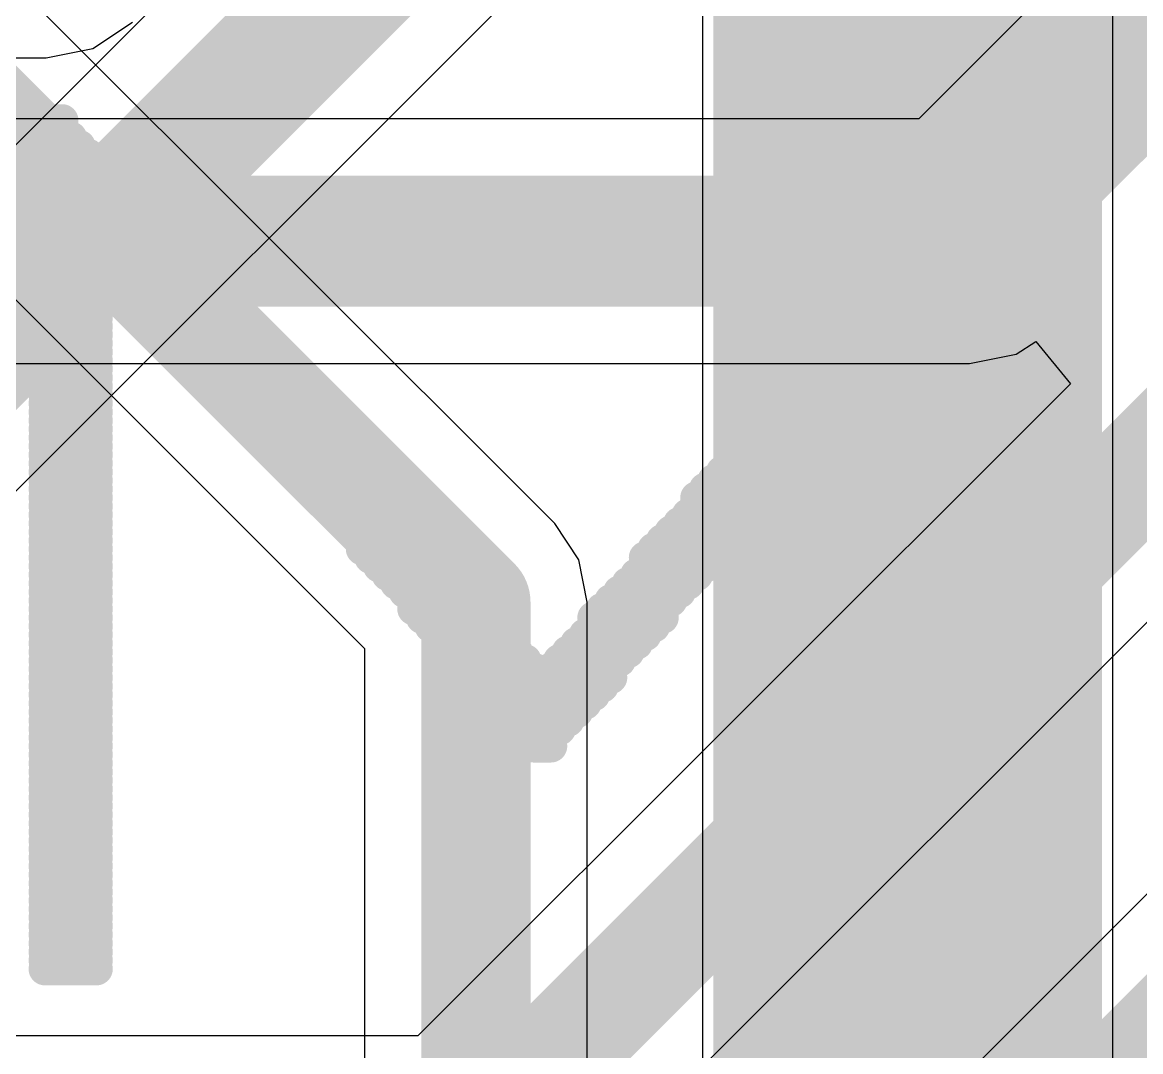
# Model space of a CAD drawing. Header units: inches. Extents: x -4 to 389, y 0 to 108.
# Drawn here: x 28.919 to 31.52, y 3.372 to 5.767 of the extents above; entities that cross this region are included whole.
import ezdxf

# ---------------------------------------------------------------- set-up
doc = ezdxf.new("R2010")
doc.units = ezdxf.units.IN
for name, color, linetype in [('Bottom Layer', 5, 'Continuous'), ('Bottom Overlay', 54, 'Continuous'), ('Signal_1', 16, 'Continuous'), ('Signal_2', 76, 'Continuous'), ('Top Layer', 1, 'Continuous'), ('Top Paste', 8, 'Continuous'), ('Top Solder', 216, 'Continuous')]:
    doc.layers.add(name, color=color, linetype=linetype)

msp = doc.modelspace()

# ---------------------------------------------------------------- hatches: boundary and pattern name
at = {"layer": 'Top Layer'}
msp.add_hatch(color=1, dxfattribs=at).paths.add_polyline_path([(31.3281, 1.5662), (30.6281, 1.5662), (30.6281, 5.7662), (31.3281, 5.7662)])
at = {"layer": 'Top Paste'}
msp.add_hatch(color=8, dxfattribs=at).paths.add_polyline_path([(31.3281, 1.5662), (30.6281, 1.5662), (30.6281, 5.7662), (31.3281, 5.7662)])
at = {"layer": 'Top Solder'}
msp.add_hatch(color=216, dxfattribs=at).paths.add_polyline_path([(31.4297, 1.4646), (30.5265, 1.4646), (30.5265, 5.8678), (31.4297, 5.8678)])

# ---------------------------------------------------------------- linework, layer by layer
at = {"layer": 'Bottom Layer'}
for p, q in [((33.184, 7.7229), (31.0038, 5.5427)), ((30.2002, 3.037), (34.7271, 7.5639)), ((29.0834, 5.7058), (29.1758, 5.7676)), ((28.9744, 5.6841), (29.0834, 5.7058)), ((17.771, 5.6841), (28.9744, 5.6841)), ((28.9744, 5.6841), (28.9744, 5.6841)), ((31.0038, 5.5427), (22.5552, 5.5427)), ((31.2308, 4.9946), (31.2759, 5.0247)), ((31.2759, 5.0247), (31.3568, 4.9261)), ((31.1218, 4.9729), (31.2308, 4.9946)), ((22.6732, 4.9729), (31.1218, 4.9729)), ((31.1218, 4.9729), (31.1218, 4.9729)), ((31.3568, 4.9261), (29.8393, 3.4086)), ((29.8393, 3.4086), (28.3188, 3.4086))]:
    msp.add_line(p, q, dxfattribs=at)
for points, const_width in [([(31.1218, 5.2578), (33.611, 7.747)], 0.3048), ([(29.9466, 3.1496), (34.544, 7.747)], 0.254), ([(22.5552, 5.2578), (31.1218, 5.2578)], 0.3048)]:
    msp.add_lwpolyline(points, dxfattribs=dict(at, const_width=const_width))
at = {"layer": 'Bottom Layer', "const_width": 0.1524}
msp.add_lwpolyline([(31.0456, 5.2578, 1), (31.198, 5.2578, 1)], format="xyb", close=True, dxfattribs=at)
msp.add_lwpolyline([(31.0456, 5.2578, 1), (31.198, 5.2578, 1)], format="xyb", close=True, dxfattribs=at)
at = {"layer": 'Bottom Overlay', "const_width": 0.0762}
for points in [[(28.9719, 5.5384), (29.0118, 5.5384)], [(31.2451, 5.5384), (31.285, 5.5384)], [(28.9719, 5.5184), (29.0118, 5.5184)], [(31.2252, 5.5184), (31.285, 5.5184)], [(28.9719, 5.4985), (29.0317, 5.4985)], [(28.9719, 5.4786), (29.0517, 5.4786)], [(31.2052, 5.4786), (31.285, 5.4786)], [(31.2252, 5.4985), (31.285, 5.4985)], [(28.9719, 5.4586), (29.0716, 5.4586)], [(31.1853, 5.4586), (31.285, 5.4586)], [(28.9719, 5.4387), (29.0916, 5.4387)], [(31.1653, 5.4387), (31.285, 5.4387)], [(28.9719, 5.4187), (29.1115, 5.4187)], [(28.9719, 5.3988), (29.1314, 5.3988)], [(31.1255, 5.3988), (31.285, 5.3988)], [(31.1454, 5.4187), (31.285, 5.4187)], [(28.9719, 5.3789), (29.1514, 5.3789)], [(31.1055, 5.3789), (31.285, 5.3789)], [(28.9719, 5.3589), (29.1514, 5.3589)], [(31.1055, 5.3589), (31.285, 5.3589)], [(28.9719, 5.339), (29.1713, 5.339)], [(28.9719, 5.319), (29.1913, 5.319)], [(31.0656, 5.319), (31.285, 5.319)], [(31.0856, 5.339), (31.285, 5.339)], [(28.9719, 5.2991), (29.2112, 5.2991)], [(31.0457, 5.2991), (31.285, 5.2991)], [(28.9719, 5.2792), (29.2311, 5.2792)], [(31.0258, 5.2792), (31.285, 5.2792)], [(28.9719, 5.2592), (29.0916, 5.2592)], [(29.1115, 5.2592), (29.2511, 5.2592)], [(31.0058, 5.2592), (31.285, 5.2592)], [(28.9719, 5.2393), (29.0916, 5.2393)], [(28.9719, 5.2193), (29.0916, 5.2193)], [(29.1115, 5.2393), (29.2511, 5.2393)], [(29.1314, 5.2193), (29.271, 5.2193)], [(30.9659, 5.2193), (31.1255, 5.2193)], [(30.9859, 5.2393), (31.1454, 5.2393)], [(31.1653, 5.2393), (31.285, 5.2393)], [(31.1653, 5.2193), (31.285, 5.2193)], [(28.9719, 5.1994), (29.0916, 5.1994)], [(29.1514, 5.1994), (29.291, 5.1994)], [(30.9659, 5.1994), (31.1055, 5.1994)], [(31.1653, 5.1994), (31.285, 5.1994)], [(28.9719, 5.1795), (29.0916, 5.1795)], [(29.1713, 5.1795), (29.3109, 5.1795)], [(30.946, 5.1795), (31.0856, 5.1795)], [(31.1653, 5.1795), (31.285, 5.1795)], [(28.9719, 5.1595), (29.0916, 5.1595)], [(28.9719, 5.1396), (29.0916, 5.1396)], [(29.1913, 5.1595), (29.3308, 5.1595)], [(29.2112, 5.1396), (29.3508, 5.1396)], [(30.9061, 5.1396), (31.0457, 5.1396)], [(30.9261, 5.1595), (31.0656, 5.1595)], [(31.1653, 5.1595), (31.285, 5.1595)], [(31.1653, 5.1396), (31.285, 5.1396)], [(28.9719, 5.1196), (29.0916, 5.1196)], [(29.2112, 5.1196), (29.3707, 5.1196)], [(30.8862, 5.1196), (31.0258, 5.1196)], [(31.1653, 5.1196), (31.285, 5.1196)], [(28.9719, 5.0997), (29.0916, 5.0997)], [(29.2311, 5.0997), (29.3707, 5.0997)], [(30.8662, 5.0997), (31.0258, 5.0997)], [(31.1653, 5.0997), (31.285, 5.0997)], [(28.9719, 5.0798), (29.0916, 5.0798)], [(28.9719, 5.0598), (29.0916, 5.0598)], [(29.2511, 5.0798), (29.3907, 5.0798)], [(29.271, 5.0598), (29.4106, 5.0598)], [(30.8463, 5.0798), (31.0058, 5.0798)], [(30.8463, 5.0598), (30.9859, 5.0598)], [(31.1653, 5.0798), (31.285, 5.0798)], [(31.1653, 5.0598), (31.285, 5.0598)], [(28.9719, 5.0399), (29.0916, 5.0399)], [(29.291, 5.0399), (29.4305, 5.0399)], [(30.8263, 5.0399), (30.9659, 5.0399)], [(31.1653, 5.0399), (31.285, 5.0399)], [(28.9719, 5.0199), (29.0916, 5.0199)], [(29.3109, 5.0199), (29.4505, 5.0199)], [(30.8064, 5.0199), (30.946, 5.0199)], [(31.1653, 5.0199), (31.285, 5.0199)], [(28.9719, 5), (29.0916, 5)], [(29.3308, 5), (29.4704, 5)], [(30.7865, 5), (30.9261, 5)], [(31.1653, 5), (31.285, 5)], [(28.9719, 4.9801), (29.0916, 4.9801)], [(28.9719, 4.9601), (29.0916, 4.9601)], [(29.3508, 4.9801), (29.4904, 4.9801)], [(29.3508, 4.9601), (29.4904, 4.9601)], [(30.7466, 4.9601), (30.9061, 4.9601)], [(30.7665, 4.9801), (30.9061, 4.9801)], [(31.1653, 4.9801), (31.285, 4.9801)], [(31.1653, 4.9601), (31.285, 4.9601)], [(28.9719, 4.9402), (29.0916, 4.9402)], [(29.3707, 4.9402), (29.5103, 4.9402)], [(30.7466, 4.9402), (30.8862, 4.9402)], [(31.1653, 4.9402), (31.285, 4.9402)], [(28.9719, 4.9202), (29.0916, 4.9202)], [(29.3907, 4.9202), (29.5302, 4.9202)], [(30.7266, 4.9202), (30.8662, 4.9202)], [(31.1653, 4.9202), (31.285, 4.9202)], [(28.9719, 4.9003), (29.0916, 4.9003)], [(28.9719, 4.8804), (29.0916, 4.8804)], [(29.4106, 4.9003), (29.5502, 4.9003)], [(29.4305, 4.8804), (29.5701, 4.8804)], [(30.6868, 4.8804), (30.8263, 4.8804)], [(30.7067, 4.9003), (30.8463, 4.9003)], [(31.1653, 4.9003), (31.285, 4.9003)], [(31.1653, 4.8804), (31.285, 4.8804)], [(28.9719, 4.8604), (29.0916, 4.8604)], [(29.4505, 4.8604), (29.5901, 4.8604)], [(30.6668, 4.8604), (30.8064, 4.8604)], [(31.1653, 4.8604), (31.285, 4.8604)], [(28.9719, 4.8405), (29.0916, 4.8405)], [(29.4704, 4.8405), (29.61, 4.8405)], [(30.6469, 4.8405), (30.7865, 4.8405)], [(31.1653, 4.8405), (31.285, 4.8405)], [(28.9719, 4.8205), (29.0916, 4.8205)], [(28.9719, 4.8006), (29.0916, 4.8006)], [(29.4704, 4.8205), (29.61, 4.8205)], [(29.4904, 4.8006), (29.6299, 4.8006)], [(30.607, 4.8006), (30.7665, 4.8006)], [(30.6269, 4.8205), (30.7865, 4.8205)], [(31.1653, 4.8205), (31.285, 4.8205)], [(31.1653, 4.8006), (31.285, 4.8006)], [(28.9719, 4.7807), (29.0916, 4.7807)], [(29.5103, 4.7807), (29.6499, 4.7807)], [(30.607, 4.7807), (30.7466, 4.7807)], [(31.1653, 4.7807), (31.285, 4.7807)], [(28.9719, 4.7607), (29.0916, 4.7607)], [(29.5302, 4.7607), (29.6698, 4.7607)], [(30.5871, 4.7607), (30.7266, 4.7607)], [(31.1653, 4.7607), (31.285, 4.7607)], [(28.9719, 4.7408), (29.0916, 4.7408)], [(28.9719, 4.7208), (29.0916, 4.7208)], [(29.5502, 4.7408), (29.6898, 4.7408)], [(29.5701, 4.7208), (29.7097, 4.7208)], [(30.5472, 4.7208), (30.6868, 4.7208)], [(30.5671, 4.7408), (30.7067, 4.7408)], [(31.1653, 4.7408), (31.285, 4.7408)], [(31.1653, 4.7208), (31.285, 4.7208)], [(28.9719, 4.7009), (29.0916, 4.7009)], [(29.5901, 4.7009), (29.7296, 4.7009)], [(30.5272, 4.7009), (30.6668, 4.7009)], [(31.1653, 4.7009), (31.285, 4.7009)], [(28.9719, 4.681), (29.0916, 4.681)], [(29.5901, 4.681), (29.7296, 4.681)], [(30.5073, 4.681), (30.6469, 4.681)], [(31.1653, 4.681), (31.285, 4.681)], [(28.9719, 4.661), (29.0916, 4.661)], [(29.61, 4.661), (29.7496, 4.661)], [(30.4874, 4.661), (30.6469, 4.661)], [(31.1653, 4.661), (31.285, 4.661)], [(28.9719, 4.6411), (29.0916, 4.6411)], [(28.9719, 4.6211), (29.0916, 4.6211)], [(29.6299, 4.6411), (29.7695, 4.6411)], [(29.6499, 4.6211), (29.7895, 4.6211)], [(30.4674, 4.6211), (30.607, 4.6211)], [(30.4874, 4.6411), (30.6269, 4.6411)], [(31.1653, 4.6411), (31.285, 4.6411)], [(31.1653, 4.6211), (31.285, 4.6211)], [(28.9719, 4.6012), (29.0916, 4.6012)], [(29.6698, 4.6012), (29.8094, 4.6012)], [(30.4475, 4.6012), (30.5871, 4.6012)], [(31.1653, 4.6012), (31.285, 4.6012)], [(28.9719, 4.5813), (29.0916, 4.5813)], [(29.6898, 4.5813), (29.8293, 4.5813)], [(30.4275, 4.5813), (30.5671, 4.5813)], [(31.1653, 4.5813), (31.285, 4.5813)], [(28.9719, 4.5613), (29.0916, 4.5613)], [(28.9719, 4.5414), (29.0916, 4.5414)], [(29.7097, 4.5613), (29.8493, 4.5613)], [(29.7097, 4.5414), (29.8692, 4.5414)], [(30.3877, 4.5414), (30.5272, 4.5414)], [(30.4076, 4.5613), (30.5472, 4.5613)], [(31.1653, 4.5613), (31.285, 4.5613)], [(31.1653, 4.5414), (31.285, 4.5414)], [(28.9719, 4.5214), (29.0916, 4.5214)], [(29.7296, 4.5214), (29.8692, 4.5214)], [(30.3677, 4.5214), (30.5272, 4.5214)], [(31.1653, 4.5214), (31.285, 4.5214)], [(28.9719, 4.5015), (29.0916, 4.5015)], [(29.7496, 4.5015), (29.8892, 4.5015)], [(30.3677, 4.5015), (30.5073, 4.5015)], [(31.1653, 4.5015), (31.285, 4.5015)], [(28.9719, 4.4816), (29.0916, 4.4816)], [(28.9719, 4.4616), (29.0916, 4.4616)], [(29.7695, 4.4816), (29.9091, 4.4816)], [(29.7895, 4.4616), (29.929, 4.4616)], [(30.3278, 4.4616), (30.4674, 4.4616)], [(30.3478, 4.4816), (30.4874, 4.4816)], [(31.1653, 4.4816), (31.285, 4.4816)], [(31.1653, 4.4616), (31.285, 4.4616)], [(28.9719, 4.4417), (29.0916, 4.4417)], [(29.8094, 4.4417), (29.949, 4.4417)], [(30.3079, 4.4417), (30.4475, 4.4417)], [(31.1653, 4.4417), (31.285, 4.4417)], [(28.9719, 4.4217), (29.0916, 4.4217)], [(29.8293, 4.4217), (29.9689, 4.4217)], [(30.288, 4.4217), (30.4275, 4.4217)], [(31.1653, 4.4217), (31.285, 4.4217)], [(28.9719, 4.4018), (29.0916, 4.4018)], [(29.8293, 4.4018), (29.9889, 4.4018)], [(30.268, 4.4018), (30.4076, 4.4018)], [(31.1653, 4.4018), (31.285, 4.4018)], [(28.9719, 4.3819), (29.0916, 4.3819)], [(28.9719, 4.3619), (29.0916, 4.3619)], [(29.8493, 4.3819), (29.9889, 4.3819)], [(29.8692, 4.3619), (30.0088, 4.3619)], [(30.2481, 4.3819), (30.4076, 4.3819)], [(30.2481, 4.3619), (30.3877, 4.3619)], [(31.1653, 4.3819), (31.285, 4.3819)], [(31.1653, 4.3619), (31.285, 4.3619)], [(28.9719, 4.342), (29.0916, 4.342)], [(29.8892, 4.342), (30.0287, 4.342)], [(30.2281, 4.342), (30.3677, 4.342)], [(31.1653, 4.342), (31.285, 4.342)], [(28.9719, 4.322), (29.0916, 4.322)], [(29.9091, 4.322), (30.0487, 4.322)], [(30.2082, 4.322), (30.3478, 4.322)], [(31.1653, 4.322), (31.285, 4.322)], [(28.9719, 4.3021), (29.0916, 4.3021)], [(28.9719, 4.2822), (29.0916, 4.2822)], [(29.929, 4.3021), (30.0686, 4.3021)], [(29.949, 4.2822), (30.0886, 4.2822)], [(30.1683, 4.2822), (30.3079, 4.2822)], [(30.1883, 4.3021), (30.3278, 4.3021)], [(31.1653, 4.3021), (31.285, 4.3021)], [(31.1653, 4.2822), (31.285, 4.2822)], [(28.9719, 4.2622), (29.0916, 4.2622)], [(29.949, 4.2622), (30.1085, 4.2622)], [(30.1484, 4.2622), (30.288, 4.2622)], [(31.1653, 4.2622), (31.285, 4.2622)], [(28.9719, 4.2423), (29.0916, 4.2423)], [(29.9689, 4.2423), (30.1085, 4.2423)], [(30.1284, 4.2423), (30.288, 4.2423)], [(31.1653, 4.2423), (31.285, 4.2423)], [(28.9719, 4.2223), (29.0916, 4.2223)], [(28.9719, 4.2024), (29.0916, 4.2024)], [(29.9889, 4.2223), (30.268, 4.2223)], [(30.0088, 4.2024), (30.2481, 4.2024)], [(31.1653, 4.2223), (31.285, 4.2223)], [(31.1653, 4.2024), (31.285, 4.2024)], [(28.9719, 4.1825), (29.0916, 4.1825)], [(30.0287, 4.1825), (30.2281, 4.1825)], [(31.1653, 4.1825), (31.285, 4.1825)], [(28.9719, 4.1625), (29.0916, 4.1625)], [(30.0487, 4.1625), (30.2082, 4.1625)], [(31.1653, 4.1625), (31.285, 4.1625)], [(28.9719, 4.1426), (29.0916, 4.1426)], [(30.0686, 4.1426), (30.1883, 4.1426)], [(31.1653, 4.1426), (31.285, 4.1426)], [(28.9719, 4.1226), (29.0916, 4.1226)], [(28.9719, 4.1027), (29.0916, 4.1027)], [(30.0686, 4.1226), (30.1683, 4.1226)], [(30.0886, 4.1027), (30.1484, 4.1027)], [(31.1653, 4.1226), (31.285, 4.1226)], [(31.1653, 4.1027), (31.285, 4.1027)], [(28.9719, 4.0828), (29.0916, 4.0828)], [(30.1085, 4.0828), (30.1484, 4.0828)], [(31.1653, 4.0828), (31.285, 4.0828)], [(28.9719, 4.0628), (29.0916, 4.0628)], [(31.1653, 4.0628), (31.285, 4.0628)], [(28.9719, 4.0429), (29.0916, 4.0429)], [(28.9719, 4.0229), (29.0916, 4.0229)], [(31.1653, 4.0429), (31.285, 4.0429)], [(31.1653, 4.0229), (31.285, 4.0229)], [(28.9719, 4.003), (29.0916, 4.003)], [(31.1653, 4.003), (31.285, 4.003)], [(28.9719, 3.9831), (29.0916, 3.9831)], [(31.1653, 3.9831), (31.285, 3.9831)], [(28.9719, 3.9631), (29.0916, 3.9631)], [(28.9719, 3.9432), (29.0916, 3.9432)], [(31.1653, 3.9631), (31.285, 3.9631)], [(31.1653, 3.9432), (31.285, 3.9432)], [(28.9719, 3.9232), (29.0916, 3.9232)], [(31.1653, 3.9232), (31.285, 3.9232)], [(28.9719, 3.9033), (29.0916, 3.9033)], [(31.1653, 3.9033), (31.285, 3.9033)], [(28.9719, 3.8834), (29.0916, 3.8834)], [(28.9719, 3.8634), (29.0916, 3.8634)], [(31.1653, 3.8834), (31.285, 3.8834)], [(31.1653, 3.8634), (31.285, 3.8634)], [(28.9719, 3.8435), (29.0916, 3.8435)], [(31.1653, 3.8435), (31.285, 3.8435)], [(28.9719, 3.8235), (29.0916, 3.8235)], [(31.1653, 3.8235), (31.285, 3.8235)], [(28.9719, 3.8036), (29.0916, 3.8036)], [(31.1653, 3.8036), (31.285, 3.8036)], [(28.9719, 3.7837), (29.0916, 3.7837)], [(28.9719, 3.7637), (29.0916, 3.7637)], [(31.1653, 3.7837), (31.285, 3.7837)], [(31.1653, 3.7637), (31.285, 3.7637)], [(28.9719, 3.7438), (29.0916, 3.7438)], [(31.1653, 3.7438), (31.285, 3.7438)], [(28.9719, 3.7238), (29.0916, 3.7238)], [(31.1653, 3.7238), (31.285, 3.7238)], [(28.9719, 3.7039), (29.0916, 3.7039)], [(28.9719, 3.684), (29.0916, 3.684)], [(31.1653, 3.7039), (31.285, 3.7039)], [(31.1653, 3.684), (31.285, 3.684)], [(28.9719, 3.664), (29.0916, 3.664)], [(31.1653, 3.664), (31.285, 3.664)], [(28.9719, 3.6441), (29.0916, 3.6441)], [(31.1653, 3.6441), (31.285, 3.6441)], [(28.9719, 3.6241), (29.0916, 3.6241)], [(28.9719, 3.6042), (29.0916, 3.6042)], [(31.1653, 3.6241), (31.285, 3.6241)], [(31.1653, 3.6042), (31.285, 3.6042)], [(28.9719, 3.5843), (29.0916, 3.5843)], [(31.1653, 3.5843), (31.285, 3.5843)], [(28.9719, 3.5643), (29.0916, 3.5643)], [(31.1853, 3.5643), (31.285, 3.5643)]]:
    msp.add_lwpolyline(points, dxfattribs=at)
at = {"layer": 'Bottom Overlay', "const_width": 0.0381}
for points in [[(28.9529, 5.5384, 1), (28.991, 5.5384, 1)], [(28.9927, 5.5384, 1), (29.0308, 5.5384, 1)], [(31.226, 5.5384, 1), (31.2641, 5.5384, 1)], [(31.2659, 5.5384, 1), (31.304, 5.5384, 1)], [(28.9529, 5.5184, 1), (28.991, 5.5184, 1)], [(28.9927, 5.5184, 1), (29.0308, 5.5184, 1)], [(31.2061, 5.5184, 1), (31.2442, 5.5184, 1)], [(31.2659, 5.5184, 1), (31.304, 5.5184, 1)], [(28.9529, 5.4985, 1), (28.991, 5.4985, 1)], [(28.9529, 5.4786, 1), (28.991, 5.4786, 1)], [(29.0127, 5.4985, 1), (29.0508, 5.4985, 1)], [(29.0326, 5.4786, 1), (29.0707, 5.4786, 1)], [(31.1862, 5.4786, 1), (31.2243, 5.4786, 1)], [(31.2061, 5.4985, 1), (31.2442, 5.4985, 1)], [(31.2659, 5.4985, 1), (31.304, 5.4985, 1)], [(31.2659, 5.4786, 1), (31.304, 5.4786, 1)], [(28.9529, 5.4586, 1), (28.991, 5.4586, 1)], [(29.0526, 5.4586, 1), (29.0907, 5.4586, 1)], [(31.1662, 5.4586, 1), (31.2043, 5.4586, 1)], [(31.2659, 5.4586, 1), (31.304, 5.4586, 1)], [(28.9529, 5.4387, 1), (28.991, 5.4387, 1)], [(29.0725, 5.4387, 1), (29.1106, 5.4387, 1)], [(31.1463, 5.4387, 1), (31.1844, 5.4387, 1)], [(31.2659, 5.4387, 1), (31.304, 5.4387, 1)], [(28.9529, 5.4187, 1), (28.991, 5.4187, 1)], [(28.9529, 5.3988, 1), (28.991, 5.3988, 1)], [(29.0924, 5.4187, 1), (29.1305, 5.4187, 1)], [(29.1124, 5.3988, 1), (29.1505, 5.3988, 1)], [(31.1064, 5.3988, 1), (31.1445, 5.3988, 1)], [(31.1263, 5.4187, 1), (31.1644, 5.4187, 1)], [(31.2659, 5.4187, 1), (31.304, 5.4187, 1)], [(31.2659, 5.3988, 1), (31.304, 5.3988, 1)], [(28.9529, 5.3789, 1), (28.991, 5.3789, 1)], [(29.1323, 5.3789, 1), (29.1704, 5.3789, 1)], [(31.0865, 5.3789, 1), (31.1246, 5.3789, 1)], [(31.2659, 5.3789, 1), (31.304, 5.3789, 1)], [(28.9529, 5.3589, 1), (28.991, 5.3589, 1)], [(29.1323, 5.3589, 1), (29.1704, 5.3589, 1)], [(31.0865, 5.3589, 1), (31.1246, 5.3589, 1)], [(31.2659, 5.3589, 1), (31.304, 5.3589, 1)], [(28.9529, 5.339, 1), (28.991, 5.339, 1)], [(28.9529, 5.319, 1), (28.991, 5.319, 1)], [(29.1523, 5.339, 1), (29.1904, 5.339, 1)], [(29.1722, 5.319, 1), (29.2103, 5.319, 1)], [(31.0466, 5.319, 1), (31.0847, 5.319, 1)], [(31.0665, 5.339, 1), (31.1046, 5.339, 1)], [(31.2659, 5.339, 1), (31.304, 5.339, 1)], [(31.2659, 5.319, 1), (31.304, 5.319, 1)], [(28.9529, 5.2991, 1), (28.991, 5.2991, 1)], [(29.1921, 5.2991, 1), (29.2302, 5.2991, 1)], [(31.0266, 5.2991, 1), (31.0647, 5.2991, 1)], [(31.2659, 5.2991, 1), (31.304, 5.2991, 1)], [(28.9529, 5.2792, 1), (28.991, 5.2792, 1)], [(29.2121, 5.2792, 1), (29.2502, 5.2792, 1)], [(31.0067, 5.2792, 1), (31.0448, 5.2792, 1)], [(31.2659, 5.2792, 1), (31.304, 5.2792, 1)], [(28.9529, 5.2592, 1), (28.991, 5.2592, 1)], [(29.0725, 5.2592, 1), (29.1106, 5.2592, 1)], [(29.0924, 5.2592, 1), (29.1305, 5.2592, 1)], [(29.232, 5.2592, 1), (29.2701, 5.2592, 1)], [(30.9868, 5.2592, 1), (31.0249, 5.2592, 1)], [(31.2659, 5.2592, 1), (31.304, 5.2592, 1)], [(28.9529, 5.2393, 1), (28.991, 5.2393, 1)], [(28.9529, 5.2193, 1), (28.991, 5.2193, 1)], [(29.0725, 5.2393, 1), (29.1106, 5.2393, 1)], [(29.0725, 5.2193, 1), (29.1106, 5.2193, 1)], [(29.0924, 5.2393, 1), (29.1305, 5.2393, 1)], [(29.1124, 5.2193, 1), (29.1505, 5.2193, 1)], [(29.232, 5.2393, 1), (29.2701, 5.2393, 1)], [(29.252, 5.2193, 1), (29.2901, 5.2193, 1)], [(30.9469, 5.2193, 1), (30.985, 5.2193, 1)], [(30.9668, 5.2393, 1), (31.0049, 5.2393, 1)], [(31.1064, 5.2193, 1), (31.1445, 5.2193, 1)], [(31.1263, 5.2393, 1), (31.1644, 5.2393, 1)], [(31.1463, 5.2393, 1), (31.1844, 5.2393, 1)], [(31.1463, 5.2193, 1), (31.1844, 5.2193, 1)], [(31.2659, 5.2393, 1), (31.304, 5.2393, 1)], [(31.2659, 5.2193, 1), (31.304, 5.2193, 1)], [(28.9529, 5.1994, 1), (28.991, 5.1994, 1)], [(29.0725, 5.1994, 1), (29.1106, 5.1994, 1)], [(29.1323, 5.1994, 1), (29.1704, 5.1994, 1)], [(29.2719, 5.1994, 1), (29.31, 5.1994, 1)], [(30.9469, 5.1994, 1), (30.985, 5.1994, 1)], [(31.0865, 5.1994, 1), (31.1246, 5.1994, 1)], [(31.1463, 5.1994, 1), (31.1844, 5.1994, 1)], [(31.2659, 5.1994, 1), (31.304, 5.1994, 1)], [(28.9529, 5.1795, 1), (28.991, 5.1795, 1)], [(29.0725, 5.1795, 1), (29.1106, 5.1795, 1)], [(29.1523, 5.1795, 1), (29.1904, 5.1795, 1)], [(29.2918, 5.1795, 1), (29.3299, 5.1795, 1)], [(30.9269, 5.1795, 1), (30.965, 5.1795, 1)], [(31.0665, 5.1795, 1), (31.1046, 5.1795, 1)], [(31.1463, 5.1795, 1), (31.1844, 5.1795, 1)], [(31.2659, 5.1795, 1), (31.304, 5.1795, 1)], [(28.9529, 5.1595, 1), (28.991, 5.1595, 1)], [(28.9529, 5.1396, 1), (28.991, 5.1396, 1)], [(29.0725, 5.1595, 1), (29.1106, 5.1595, 1)], [(29.0725, 5.1396, 1), (29.1106, 5.1396, 1)], [(29.1722, 5.1595, 1), (29.2103, 5.1595, 1)], [(29.1921, 5.1396, 1), (29.2302, 5.1396, 1)], [(29.3118, 5.1595, 1), (29.3499, 5.1595, 1)], [(29.3317, 5.1396, 1), (29.3698, 5.1396, 1)], [(30.8871, 5.1396, 1), (30.9252, 5.1396, 1)], [(30.907, 5.1595, 1), (30.9451, 5.1595, 1)], [(31.0266, 5.1396, 1), (31.0647, 5.1396, 1)], [(31.0466, 5.1595, 1), (31.0847, 5.1595, 1)], [(31.1463, 5.1595, 1), (31.1844, 5.1595, 1)], [(31.1463, 5.1396, 1), (31.1844, 5.1396, 1)], [(31.2659, 5.1595, 1), (31.304, 5.1595, 1)], [(31.2659, 5.1396, 1), (31.304, 5.1396, 1)], [(28.9529, 5.1196, 1), (28.991, 5.1196, 1)], [(29.0725, 5.1196, 1), (29.1106, 5.1196, 1)], [(29.1921, 5.1196, 1), (29.2302, 5.1196, 1)], [(29.3517, 5.1196, 1), (29.3898, 5.1196, 1)], [(30.8671, 5.1196, 1), (30.9052, 5.1196, 1)], [(31.0067, 5.1196, 1), (31.0448, 5.1196, 1)], [(31.1463, 5.1196, 1), (31.1844, 5.1196, 1)], [(31.2659, 5.1196, 1), (31.304, 5.1196, 1)], [(28.9529, 5.0997, 1), (28.991, 5.0997, 1)], [(29.0725, 5.0997, 1), (29.1106, 5.0997, 1)], [(29.2121, 5.0997, 1), (29.2502, 5.0997, 1)], [(29.3517, 5.0997, 1), (29.3898, 5.0997, 1)], [(30.8472, 5.0997, 1), (30.8853, 5.0997, 1)], [(31.0067, 5.0997, 1), (31.0448, 5.0997, 1)], [(31.1463, 5.0997, 1), (31.1844, 5.0997, 1)], [(31.2659, 5.0997, 1), (31.304, 5.0997, 1)], [(28.9529, 5.0798, 1), (28.991, 5.0798, 1)], [(28.9529, 5.0598, 1), (28.991, 5.0598, 1)], [(29.0725, 5.0798, 1), (29.1106, 5.0798, 1)], [(29.0725, 5.0598, 1), (29.1106, 5.0598, 1)], [(29.232, 5.0798, 1), (29.2701, 5.0798, 1)], [(29.252, 5.0598, 1), (29.2901, 5.0598, 1)], [(29.3716, 5.0798, 1), (29.4097, 5.0798, 1)], [(29.3915, 5.0598, 1), (29.4296, 5.0598, 1)], [(30.8272, 5.0798, 1), (30.8653, 5.0798, 1)], [(30.8272, 5.0598, 1), (30.8653, 5.0598, 1)], [(30.9668, 5.0598, 1), (31.0049, 5.0598, 1)], [(30.9868, 5.0798, 1), (31.0249, 5.0798, 1)], [(31.1463, 5.0798, 1), (31.1844, 5.0798, 1)], [(31.1463, 5.0598, 1), (31.1844, 5.0598, 1)], [(31.2659, 5.0798, 1), (31.304, 5.0798, 1)], [(31.2659, 5.0598, 1), (31.304, 5.0598, 1)], [(28.9529, 5.0399, 1), (28.991, 5.0399, 1)], [(29.0725, 5.0399, 1), (29.1106, 5.0399, 1)], [(29.2719, 5.0399, 1), (29.31, 5.0399, 1)], [(29.4115, 5.0399, 1), (29.4496, 5.0399, 1)], [(30.8073, 5.0399, 1), (30.8454, 5.0399, 1)], [(30.9469, 5.0399, 1), (30.985, 5.0399, 1)], [(31.1463, 5.0399, 1), (31.1844, 5.0399, 1)], [(31.2659, 5.0399, 1), (31.304, 5.0399, 1)], [(28.9529, 5.0199, 1), (28.991, 5.0199, 1)], [(29.0725, 5.0199, 1), (29.1106, 5.0199, 1)], [(29.2918, 5.0199, 1), (29.3299, 5.0199, 1)], [(29.4314, 5.0199, 1), (29.4695, 5.0199, 1)], [(30.7874, 5.0199, 1), (30.8255, 5.0199, 1)], [(30.9269, 5.0199, 1), (30.965, 5.0199, 1)], [(31.1463, 5.0199, 1), (31.1844, 5.0199, 1)], [(31.2659, 5.0199, 1), (31.304, 5.0199, 1)], [(28.9529, 5, 1), (28.991, 5, 1)], [(29.0725, 5, 1), (29.1106, 5, 1)], [(29.3118, 5, 1), (29.3499, 5, 1)], [(29.4514, 5, 1), (29.4895, 5, 1)], [(30.7674, 5, 1), (30.8055, 5, 1)], [(30.907, 5, 1), (30.9451, 5, 1)], [(31.1463, 5, 1), (31.1844, 5, 1)], [(31.2659, 5, 1), (31.304, 5, 1)], [(28.9529, 4.9801, 1), (28.991, 4.9801, 1)], [(28.9529, 4.9601, 1), (28.991, 4.9601, 1)], [(29.0725, 4.9801, 1), (29.1106, 4.9801, 1)], [(29.0725, 4.9601, 1), (29.1106, 4.9601, 1)], [(29.3317, 4.9801, 1), (29.3698, 4.9801, 1)], [(29.3317, 4.9601, 1), (29.3698, 4.9601, 1)], [(29.4713, 4.9801, 1), (29.5094, 4.9801, 1)], [(29.4713, 4.9601, 1), (29.5094, 4.9601, 1)], [(30.7275, 4.9601, 1), (30.7656, 4.9601, 1)], [(30.7475, 4.9801, 1), (30.7856, 4.9801, 1)], [(30.8871, 4.9801, 1), (30.9252, 4.9801, 1)], [(30.8871, 4.9601, 1), (30.9252, 4.9601, 1)], [(31.1463, 4.9801, 1), (31.1844, 4.9801, 1)], [(31.1463, 4.9601, 1), (31.1844, 4.9601, 1)], [(31.2659, 4.9801, 1), (31.304, 4.9801, 1)], [(31.2659, 4.9601, 1), (31.304, 4.9601, 1)], [(28.9529, 4.9402, 1), (28.991, 4.9402, 1)], [(29.0725, 4.9402, 1), (29.1106, 4.9402, 1)], [(29.3517, 4.9402, 1), (29.3898, 4.9402, 1)], [(29.4912, 4.9402, 1), (29.5293, 4.9402, 1)], [(30.7275, 4.9402, 1), (30.7656, 4.9402, 1)], [(30.8671, 4.9402, 1), (30.9052, 4.9402, 1)], [(31.1463, 4.9402, 1), (31.1844, 4.9402, 1)], [(31.2659, 4.9402, 1), (31.304, 4.9402, 1)], [(28.9529, 4.9202, 1), (28.991, 4.9202, 1)], [(29.0725, 4.9202, 1), (29.1106, 4.9202, 1)], [(29.3716, 4.9202, 1), (29.4097, 4.9202, 1)], [(29.5112, 4.9202, 1), (29.5493, 4.9202, 1)], [(30.7076, 4.9202, 1), (30.7457, 4.9202, 1)], [(30.8472, 4.9202, 1), (30.8853, 4.9202, 1)], [(31.1463, 4.9202, 1), (31.1844, 4.9202, 1)], [(31.2659, 4.9202, 1), (31.304, 4.9202, 1)], [(28.9529, 4.9003, 1), (28.991, 4.9003, 1)], [(28.9529, 4.8804, 1), (28.991, 4.8804, 1)], [(29.0725, 4.9003, 1), (29.1106, 4.9003, 1)], [(29.0725, 4.8804, 1), (29.1106, 4.8804, 1)], [(29.3915, 4.9003, 1), (29.4296, 4.9003, 1)], [(29.4115, 4.8804, 1), (29.4496, 4.8804, 1)], [(29.5311, 4.9003, 1), (29.5692, 4.9003, 1)], [(29.5511, 4.8804, 1), (29.5892, 4.8804, 1)], [(30.6677, 4.8804, 1), (30.7058, 4.8804, 1)], [(30.6877, 4.9003, 1), (30.7258, 4.9003, 1)], [(30.8073, 4.8804, 1), (30.8454, 4.8804, 1)], [(30.8272, 4.9003, 1), (30.8653, 4.9003, 1)], [(31.1463, 4.9003, 1), (31.1844, 4.9003, 1)], [(31.1463, 4.8804, 1), (31.1844, 4.8804, 1)], [(31.2659, 4.9003, 1), (31.304, 4.9003, 1)], [(31.2659, 4.8804, 1), (31.304, 4.8804, 1)], [(28.9529, 4.8604, 1), (28.991, 4.8604, 1)], [(29.0725, 4.8604, 1), (29.1106, 4.8604, 1)], [(29.4314, 4.8604, 1), (29.4695, 4.8604, 1)], [(29.571, 4.8604, 1), (29.6091, 4.8604, 1)], [(30.6478, 4.8604, 1), (30.6859, 4.8604, 1)], [(30.7874, 4.8604, 1), (30.8255, 4.8604, 1)], [(31.1463, 4.8604, 1), (31.1844, 4.8604, 1)], [(31.2659, 4.8604, 1), (31.304, 4.8604, 1)], [(28.9529, 4.8405, 1), (28.991, 4.8405, 1)], [(29.0725, 4.8405, 1), (29.1106, 4.8405, 1)], [(29.4514, 4.8405, 1), (29.4895, 4.8405, 1)], [(29.5909, 4.8405, 1), (29.629, 4.8405, 1)], [(30.6278, 4.8405, 1), (30.6659, 4.8405, 1)], [(30.7674, 4.8405, 1), (30.8055, 4.8405, 1)], [(31.1463, 4.8405, 1), (31.1844, 4.8405, 1)], [(31.2659, 4.8405, 1), (31.304, 4.8405, 1)], [(28.9529, 4.8205, 1), (28.991, 4.8205, 1)], [(28.9529, 4.8006, 1), (28.991, 4.8006, 1)], [(29.0725, 4.8205, 1), (29.1106, 4.8205, 1)], [(29.0725, 4.8006, 1), (29.1106, 4.8006, 1)], [(29.4514, 4.8205, 1), (29.4895, 4.8205, 1)], [(29.4713, 4.8006, 1), (29.5094, 4.8006, 1)], [(29.5909, 4.8205, 1), (29.629, 4.8205, 1)], [(29.6109, 4.8006, 1), (29.649, 4.8006, 1)], [(30.588, 4.8006, 1), (30.6261, 4.8006, 1)], [(30.6079, 4.8205, 1), (30.646, 4.8205, 1)], [(30.7475, 4.8006, 1), (30.7856, 4.8006, 1)], [(30.7674, 4.8205, 1), (30.8055, 4.8205, 1)], [(31.1463, 4.8205, 1), (31.1844, 4.8205, 1)], [(31.1463, 4.8006, 1), (31.1844, 4.8006, 1)], [(31.2659, 4.8205, 1), (31.304, 4.8205, 1)], [(31.2659, 4.8006, 1), (31.304, 4.8006, 1)], [(28.9529, 4.7807, 1), (28.991, 4.7807, 1)], [(29.0725, 4.7807, 1), (29.1106, 4.7807, 1)], [(29.4912, 4.7807, 1), (29.5293, 4.7807, 1)], [(29.6308, 4.7807, 1), (29.6689, 4.7807, 1)], [(30.588, 4.7807, 1), (30.6261, 4.7807, 1)], [(30.7275, 4.7807, 1), (30.7656, 4.7807, 1)], [(31.1463, 4.7807, 1), (31.1844, 4.7807, 1)], [(31.2659, 4.7807, 1), (31.304, 4.7807, 1)], [(28.9529, 4.7607, 1), (28.991, 4.7607, 1)], [(29.0725, 4.7607, 1), (29.1106, 4.7607, 1)], [(29.5112, 4.7607, 1), (29.5493, 4.7607, 1)], [(29.6508, 4.7607, 1), (29.6889, 4.7607, 1)], [(30.568, 4.7607, 1), (30.6061, 4.7607, 1)], [(30.7076, 4.7607, 1), (30.7457, 4.7607, 1)], [(31.1463, 4.7607, 1), (31.1844, 4.7607, 1)], [(31.2659, 4.7607, 1), (31.304, 4.7607, 1)], [(28.9529, 4.7408, 1), (28.991, 4.7408, 1)], [(28.9529, 4.7208, 1), (28.991, 4.7208, 1)], [(29.0725, 4.7408, 1), (29.1106, 4.7408, 1)], [(29.0725, 4.7208, 1), (29.1106, 4.7208, 1)], [(29.5311, 4.7408, 1), (29.5692, 4.7408, 1)], [(29.5511, 4.7208, 1), (29.5892, 4.7208, 1)], [(29.6707, 4.7408, 1), (29.7088, 4.7408, 1)], [(29.6907, 4.7208, 1), (29.7288, 4.7208, 1)], [(30.5281, 4.7208, 1), (30.5662, 4.7208, 1)], [(30.5481, 4.7408, 1), (30.5862, 4.7408, 1)], [(30.6677, 4.7208, 1), (30.7058, 4.7208, 1)], [(30.6877, 4.7408, 1), (30.7258, 4.7408, 1)], [(31.1463, 4.7408, 1), (31.1844, 4.7408, 1)], [(31.1463, 4.7208, 1), (31.1844, 4.7208, 1)], [(31.2659, 4.7408, 1), (31.304, 4.7408, 1)], [(31.2659, 4.7208, 1), (31.304, 4.7208, 1)], [(28.9529, 4.7009, 1), (28.991, 4.7009, 1)], [(29.0725, 4.7009, 1), (29.1106, 4.7009, 1)], [(29.571, 4.7009, 1), (29.6091, 4.7009, 1)], [(29.7106, 4.7009, 1), (29.7487, 4.7009, 1)], [(30.5082, 4.7009, 1), (30.5463, 4.7009, 1)], [(30.6478, 4.7009, 1), (30.6859, 4.7009, 1)], [(31.1463, 4.7009, 1), (31.1844, 4.7009, 1)], [(31.2659, 4.7009, 1), (31.304, 4.7009, 1)], [(28.9529, 4.681, 1), (28.991, 4.681, 1)], [(29.0725, 4.681, 1), (29.1106, 4.681, 1)], [(29.571, 4.681, 1), (29.6091, 4.681, 1)], [(29.7106, 4.681, 1), (29.7487, 4.681, 1)], [(30.4883, 4.681, 1), (30.5264, 4.681, 1)], [(30.6278, 4.681, 1), (30.6659, 4.681, 1)], [(31.1463, 4.681, 1), (31.1844, 4.681, 1)], [(31.2659, 4.681, 1), (31.304, 4.681, 1)], [(28.9529, 4.661, 1), (28.991, 4.661, 1)], [(29.0725, 4.661, 1), (29.1106, 4.661, 1)], [(29.5909, 4.661, 1), (29.629, 4.661, 1)], [(29.7305, 4.661, 1), (29.7686, 4.661, 1)], [(30.4683, 4.661, 1), (30.5064, 4.661, 1)], [(30.6278, 4.661, 1), (30.6659, 4.661, 1)], [(31.1463, 4.661, 1), (31.1844, 4.661, 1)], [(31.2659, 4.661, 1), (31.304, 4.661, 1)], [(28.9529, 4.6411, 1), (28.991, 4.6411, 1)], [(28.9529, 4.6211, 1), (28.991, 4.6211, 1)], [(29.0725, 4.6411, 1), (29.1106, 4.6411, 1)], [(29.0725, 4.6211, 1), (29.1106, 4.6211, 1)], [(29.6109, 4.6411, 1), (29.649, 4.6411, 1)], [(29.6308, 4.6211, 1), (29.6689, 4.6211, 1)], [(29.7505, 4.6411, 1), (29.7886, 4.6411, 1)], [(29.7704, 4.6211, 1), (29.8085, 4.6211, 1)], [(30.4484, 4.6211, 1), (30.4865, 4.6211, 1)], [(30.4683, 4.6411, 1), (30.5064, 4.6411, 1)], [(30.588, 4.6211, 1), (30.6261, 4.6211, 1)], [(30.6079, 4.6411, 1), (30.646, 4.6411, 1)], [(31.1463, 4.6411, 1), (31.1844, 4.6411, 1)], [(31.1463, 4.6211, 1), (31.1844, 4.6211, 1)], [(31.2659, 4.6411, 1), (31.304, 4.6411, 1)], [(31.2659, 4.6211, 1), (31.304, 4.6211, 1)], [(28.9529, 4.6012, 1), (28.991, 4.6012, 1)], [(29.0725, 4.6012, 1), (29.1106, 4.6012, 1)], [(29.6508, 4.6012, 1), (29.6889, 4.6012, 1)], [(29.7904, 4.6012, 1), (29.8285, 4.6012, 1)], [(30.4284, 4.6012, 1), (30.4665, 4.6012, 1)], [(30.568, 4.6012, 1), (30.6061, 4.6012, 1)], [(31.1463, 4.6012, 1), (31.1844, 4.6012, 1)], [(31.2659, 4.6012, 1), (31.304, 4.6012, 1)], [(28.9529, 4.5813, 1), (28.991, 4.5813, 1)], [(29.0725, 4.5813, 1), (29.1106, 4.5813, 1)], [(29.6707, 4.5813, 1), (29.7088, 4.5813, 1)], [(29.8103, 4.5813, 1), (29.8484, 4.5813, 1)], [(30.4085, 4.5813, 1), (30.4466, 4.5813, 1)], [(30.5481, 4.5813, 1), (30.5862, 4.5813, 1)], [(31.1463, 4.5813, 1), (31.1844, 4.5813, 1)], [(31.2659, 4.5813, 1), (31.304, 4.5813, 1)], [(28.9529, 4.5613, 1), (28.991, 4.5613, 1)], [(28.9529, 4.5414, 1), (28.991, 4.5414, 1)], [(29.0725, 4.5613, 1), (29.1106, 4.5613, 1)], [(29.0725, 4.5414, 1), (29.1106, 4.5414, 1)], [(29.6907, 4.5613, 1), (29.7288, 4.5613, 1)], [(29.6907, 4.5414, 1), (29.7288, 4.5414, 1)], [(29.8302, 4.5613, 1), (29.8683, 4.5613, 1)], [(29.8502, 4.5414, 1), (29.8883, 4.5414, 1)], [(30.3686, 4.5414, 1), (30.4067, 4.5414, 1)], [(30.3886, 4.5613, 1), (30.4267, 4.5613, 1)], [(30.5082, 4.5414, 1), (30.5463, 4.5414, 1)], [(30.5281, 4.5613, 1), (30.5662, 4.5613, 1)], [(31.1463, 4.5613, 1), (31.1844, 4.5613, 1)], [(31.1463, 4.5414, 1), (31.1844, 4.5414, 1)], [(31.2659, 4.5613, 1), (31.304, 4.5613, 1)], [(31.2659, 4.5414, 1), (31.304, 4.5414, 1)], [(28.9529, 4.5214, 1), (28.991, 4.5214, 1)], [(29.0725, 4.5214, 1), (29.1106, 4.5214, 1)], [(29.7106, 4.5214, 1), (29.7487, 4.5214, 1)], [(29.8502, 4.5214, 1), (29.8883, 4.5214, 1)], [(30.3487, 4.5214, 1), (30.3868, 4.5214, 1)], [(30.5082, 4.5214, 1), (30.5463, 4.5214, 1)], [(31.1463, 4.5214, 1), (31.1844, 4.5214, 1)], [(31.2659, 4.5214, 1), (31.304, 4.5214, 1)], [(28.9529, 4.5015, 1), (28.991, 4.5015, 1)], [(29.0725, 4.5015, 1), (29.1106, 4.5015, 1)], [(29.7305, 4.5015, 1), (29.7686, 4.5015, 1)], [(29.8701, 4.5015, 1), (29.9082, 4.5015, 1)], [(30.3487, 4.5015, 1), (30.3868, 4.5015, 1)], [(30.4883, 4.5015, 1), (30.5264, 4.5015, 1)], [(31.1463, 4.5015, 1), (31.1844, 4.5015, 1)], [(31.2659, 4.5015, 1), (31.304, 4.5015, 1)], [(28.9529, 4.4816, 1), (28.991, 4.4816, 1)], [(28.9529, 4.4616, 1), (28.991, 4.4616, 1)], [(29.0725, 4.4816, 1), (29.1106, 4.4816, 1)], [(29.0725, 4.4616, 1), (29.1106, 4.4616, 1)], [(29.7505, 4.4816, 1), (29.7886, 4.4816, 1)], [(29.7704, 4.4616, 1), (29.8085, 4.4616, 1)], [(29.8901, 4.4816, 1), (29.9282, 4.4816, 1)], [(29.91, 4.4616, 1), (29.9481, 4.4616, 1)], [(30.3088, 4.4616, 1), (30.3469, 4.4616, 1)], [(30.3287, 4.4816, 1), (30.3668, 4.4816, 1)], [(30.4484, 4.4616, 1), (30.4865, 4.4616, 1)], [(30.4683, 4.4816, 1), (30.5064, 4.4816, 1)], [(31.1463, 4.4816, 1), (31.1844, 4.4816, 1)], [(31.1463, 4.4616, 1), (31.1844, 4.4616, 1)], [(31.2659, 4.4816, 1), (31.304, 4.4816, 1)], [(31.2659, 4.4616, 1), (31.304, 4.4616, 1)], [(28.9529, 4.4417, 1), (28.991, 4.4417, 1)], [(29.0725, 4.4417, 1), (29.1106, 4.4417, 1)], [(29.7904, 4.4417, 1), (29.8285, 4.4417, 1)], [(29.9299, 4.4417, 1), (29.968, 4.4417, 1)], [(30.2889, 4.4417, 1), (30.327, 4.4417, 1)], [(30.4284, 4.4417, 1), (30.4665, 4.4417, 1)], [(31.1463, 4.4417, 1), (31.1844, 4.4417, 1)], [(31.2659, 4.4417, 1), (31.304, 4.4417, 1)], [(28.9529, 4.4217, 1), (28.991, 4.4217, 1)], [(29.0725, 4.4217, 1), (29.1106, 4.4217, 1)], [(29.8103, 4.4217, 1), (29.8484, 4.4217, 1)], [(29.9499, 4.4217, 1), (29.988, 4.4217, 1)], [(30.2689, 4.4217, 1), (30.307, 4.4217, 1)], [(30.4085, 4.4217, 1), (30.4466, 4.4217, 1)], [(31.1463, 4.4217, 1), (31.1844, 4.4217, 1)], [(31.2659, 4.4217, 1), (31.304, 4.4217, 1)], [(28.9529, 4.4018, 1), (28.991, 4.4018, 1)], [(29.0725, 4.4018, 1), (29.1106, 4.4018, 1)], [(29.8103, 4.4018, 1), (29.8484, 4.4018, 1)], [(29.9698, 4.4018, 1), (30.0079, 4.4018, 1)], [(30.249, 4.4018, 1), (30.2871, 4.4018, 1)], [(30.3886, 4.4018, 1), (30.4267, 4.4018, 1)], [(31.1463, 4.4018, 1), (31.1844, 4.4018, 1)], [(31.2659, 4.4018, 1), (31.304, 4.4018, 1)], [(28.9529, 4.3819, 1), (28.991, 4.3819, 1)], [(28.9529, 4.3619, 1), (28.991, 4.3619, 1)], [(29.0725, 4.3819, 1), (29.1106, 4.3819, 1)], [(29.0725, 4.3619, 1), (29.1106, 4.3619, 1)], [(29.8302, 4.3819, 1), (29.8683, 4.3819, 1)], [(29.8502, 4.3619, 1), (29.8883, 4.3619, 1)], [(29.9698, 4.3819, 1), (30.0079, 4.3819, 1)], [(29.9898, 4.3619, 1), (30.0279, 4.3619, 1)], [(30.229, 4.3819, 1), (30.2671, 4.3819, 1)], [(30.229, 4.3619, 1), (30.2671, 4.3619, 1)], [(30.3686, 4.3619, 1), (30.4067, 4.3619, 1)], [(30.3886, 4.3819, 1), (30.4267, 4.3819, 1)], [(31.1463, 4.3819, 1), (31.1844, 4.3819, 1)], [(31.1463, 4.3619, 1), (31.1844, 4.3619, 1)], [(31.2659, 4.3819, 1), (31.304, 4.3819, 1)], [(31.2659, 4.3619, 1), (31.304, 4.3619, 1)], [(28.9529, 4.342, 1), (28.991, 4.342, 1)], [(29.0725, 4.342, 1), (29.1106, 4.342, 1)], [(29.8701, 4.342, 1), (29.9082, 4.342, 1)], [(30.0097, 4.342, 1), (30.0478, 4.342, 1)], [(30.2091, 4.342, 1), (30.2472, 4.342, 1)], [(30.3487, 4.342, 1), (30.3868, 4.342, 1)], [(31.1463, 4.342, 1), (31.1844, 4.342, 1)], [(31.2659, 4.342, 1), (31.304, 4.342, 1)], [(28.9529, 4.322, 1), (28.991, 4.322, 1)], [(29.0725, 4.322, 1), (29.1106, 4.322, 1)], [(29.8901, 4.322, 1), (29.9282, 4.322, 1)], [(30.0296, 4.322, 1), (30.0677, 4.322, 1)], [(30.1892, 4.322, 1), (30.2273, 4.322, 1)], [(30.3287, 4.322, 1), (30.3668, 4.322, 1)], [(31.1463, 4.322, 1), (31.1844, 4.322, 1)], [(31.2659, 4.322, 1), (31.304, 4.322, 1)], [(28.9529, 4.3021, 1), (28.991, 4.3021, 1)], [(28.9529, 4.2822, 1), (28.991, 4.2822, 1)], [(29.0725, 4.3021, 1), (29.1106, 4.3021, 1)], [(29.0725, 4.2822, 1), (29.1106, 4.2822, 1)], [(29.91, 4.3021, 1), (29.9481, 4.3021, 1)], [(29.9299, 4.2822, 1), (29.968, 4.2822, 1)], [(30.0496, 4.3021, 1), (30.0877, 4.3021, 1)], [(30.0695, 4.2822, 1), (30.1076, 4.2822, 1)], [(30.1493, 4.2822, 1), (30.1874, 4.2822, 1)], [(30.1692, 4.3021, 1), (30.2073, 4.3021, 1)], [(30.2889, 4.2822, 1), (30.327, 4.2822, 1)], [(30.3088, 4.3021, 1), (30.3469, 4.3021, 1)], [(31.1463, 4.3021, 1), (31.1844, 4.3021, 1)], [(31.1463, 4.2822, 1), (31.1844, 4.2822, 1)], [(31.2659, 4.3021, 1), (31.304, 4.3021, 1)], [(31.2659, 4.2822, 1), (31.304, 4.2822, 1)], [(28.9529, 4.2622, 1), (28.991, 4.2622, 1)], [(29.0725, 4.2622, 1), (29.1106, 4.2622, 1)], [(29.9299, 4.2622, 1), (29.968, 4.2622, 1)], [(30.0895, 4.2622, 1), (30.1276, 4.2622, 1)], [(30.1293, 4.2622, 1), (30.1674, 4.2622, 1)], [(30.2689, 4.2622, 1), (30.307, 4.2622, 1)], [(31.1463, 4.2622, 1), (31.1844, 4.2622, 1)], [(31.2659, 4.2622, 1), (31.304, 4.2622, 1)], [(28.9529, 4.2423, 1), (28.991, 4.2423, 1)], [(29.0725, 4.2423, 1), (29.1106, 4.2423, 1)], [(29.9499, 4.2423, 1), (29.988, 4.2423, 1)], [(30.0895, 4.2423, 1), (30.1276, 4.2423, 1)], [(30.1094, 4.2423, 1), (30.1475, 4.2423, 1)], [(30.2689, 4.2423, 1), (30.307, 4.2423, 1)], [(31.1463, 4.2423, 1), (31.1844, 4.2423, 1)], [(31.2659, 4.2423, 1), (31.304, 4.2423, 1)], [(28.9529, 4.2223, 1), (28.991, 4.2223, 1)], [(28.9529, 4.2024, 1), (28.991, 4.2024, 1)], [(29.0725, 4.2223, 1), (29.1106, 4.2223, 1)], [(29.0725, 4.2024, 1), (29.1106, 4.2024, 1)], [(29.9698, 4.2223, 1), (30.0079, 4.2223, 1)], [(29.9898, 4.2024, 1), (30.0279, 4.2024, 1)], [(30.229, 4.2024, 1), (30.2671, 4.2024, 1)], [(30.249, 4.2223, 1), (30.2871, 4.2223, 1)], [(31.1463, 4.2223, 1), (31.1844, 4.2223, 1)], [(31.1463, 4.2024, 1), (31.1844, 4.2024, 1)], [(31.2659, 4.2223, 1), (31.304, 4.2223, 1)], [(31.2659, 4.2024, 1), (31.304, 4.2024, 1)], [(28.9529, 4.1825, 1), (28.991, 4.1825, 1)], [(29.0725, 4.1825, 1), (29.1106, 4.1825, 1)], [(30.0097, 4.1825, 1), (30.0478, 4.1825, 1)], [(30.2091, 4.1825, 1), (30.2472, 4.1825, 1)], [(31.1463, 4.1825, 1), (31.1844, 4.1825, 1)], [(31.2659, 4.1825, 1), (31.304, 4.1825, 1)], [(28.9529, 4.1625, 1), (28.991, 4.1625, 1)], [(29.0725, 4.1625, 1), (29.1106, 4.1625, 1)], [(30.0296, 4.1625, 1), (30.0677, 4.1625, 1)], [(30.1892, 4.1625, 1), (30.2273, 4.1625, 1)], [(31.1463, 4.1625, 1), (31.1844, 4.1625, 1)], [(31.2659, 4.1625, 1), (31.304, 4.1625, 1)], [(28.9529, 4.1426, 1), (28.991, 4.1426, 1)], [(29.0725, 4.1426, 1), (29.1106, 4.1426, 1)], [(30.0496, 4.1426, 1), (30.0877, 4.1426, 1)], [(30.1692, 4.1426, 1), (30.2073, 4.1426, 1)], [(31.1463, 4.1426, 1), (31.1844, 4.1426, 1)], [(31.2659, 4.1426, 1), (31.304, 4.1426, 1)], [(28.9529, 4.1226, 1), (28.991, 4.1226, 1)], [(28.9529, 4.1027, 1), (28.991, 4.1027, 1)], [(29.0725, 4.1226, 1), (29.1106, 4.1226, 1)], [(29.0725, 4.1027, 1), (29.1106, 4.1027, 1)], [(30.0496, 4.1226, 1), (30.0877, 4.1226, 1)], [(30.0695, 4.1027, 1), (30.1076, 4.1027, 1)], [(30.1293, 4.1027, 1), (30.1674, 4.1027, 1)], [(30.1493, 4.1226, 1), (30.1874, 4.1226, 1)], [(31.1463, 4.1226, 1), (31.1844, 4.1226, 1)], [(31.1463, 4.1027, 1), (31.1844, 4.1027, 1)], [(31.2659, 4.1226, 1), (31.304, 4.1226, 1)], [(31.2659, 4.1027, 1), (31.304, 4.1027, 1)], [(28.9529, 4.0828, 1), (28.991, 4.0828, 1)], [(29.0725, 4.0828, 1), (29.1106, 4.0828, 1)], [(30.0895, 4.0828, 1), (30.1276, 4.0828, 1)], [(30.1293, 4.0828, 1), (30.1674, 4.0828, 1)], [(31.1463, 4.0828, 1), (31.1844, 4.0828, 1)], [(31.2659, 4.0828, 1), (31.304, 4.0828, 1)], [(28.9529, 4.0628, 1), (28.991, 4.0628, 1)], [(29.0725, 4.0628, 1), (29.1106, 4.0628, 1)], [(31.1463, 4.0628, 1), (31.1844, 4.0628, 1)], [(31.2659, 4.0628, 1), (31.304, 4.0628, 1)], [(28.9529, 4.0429, 1), (28.991, 4.0429, 1)], [(28.9529, 4.0229, 1), (28.991, 4.0229, 1)], [(29.0725, 4.0429, 1), (29.1106, 4.0429, 1)], [(29.0725, 4.0229, 1), (29.1106, 4.0229, 1)], [(31.1463, 4.0429, 1), (31.1844, 4.0429, 1)], [(31.1463, 4.0229, 1), (31.1844, 4.0229, 1)], [(31.2659, 4.0429, 1), (31.304, 4.0429, 1)], [(31.2659, 4.0229, 1), (31.304, 4.0229, 1)], [(28.9529, 4.003, 1), (28.991, 4.003, 1)], [(29.0725, 4.003, 1), (29.1106, 4.003, 1)], [(31.1463, 4.003, 1), (31.1844, 4.003, 1)], [(31.2659, 4.003, 1), (31.304, 4.003, 1)], [(28.9529, 3.9831, 1), (28.991, 3.9831, 1)], [(29.0725, 3.9831, 1), (29.1106, 3.9831, 1)], [(31.1463, 3.9831, 1), (31.1844, 3.9831, 1)], [(31.2659, 3.9831, 1), (31.304, 3.9831, 1)], [(28.9529, 3.9631, 1), (28.991, 3.9631, 1)], [(28.9529, 3.9432, 1), (28.991, 3.9432, 1)], [(29.0725, 3.9631, 1), (29.1106, 3.9631, 1)], [(29.0725, 3.9432, 1), (29.1106, 3.9432, 1)], [(31.1463, 3.9631, 1), (31.1844, 3.9631, 1)], [(31.1463, 3.9432, 1), (31.1844, 3.9432, 1)], [(31.2659, 3.9631, 1), (31.304, 3.9631, 1)], [(31.2659, 3.9432, 1), (31.304, 3.9432, 1)], [(28.9529, 3.9232, 1), (28.991, 3.9232, 1)], [(29.0725, 3.9232, 1), (29.1106, 3.9232, 1)], [(31.1463, 3.9232, 1), (31.1844, 3.9232, 1)], [(31.2659, 3.9232, 1), (31.304, 3.9232, 1)], [(28.9529, 3.9033, 1), (28.991, 3.9033, 1)], [(29.0725, 3.9033, 1), (29.1106, 3.9033, 1)], [(31.1463, 3.9033, 1), (31.1844, 3.9033, 1)], [(31.2659, 3.9033, 1), (31.304, 3.9033, 1)], [(28.9529, 3.8834, 1), (28.991, 3.8834, 1)], [(28.9529, 3.8634, 1), (28.991, 3.8634, 1)], [(29.0725, 3.8834, 1), (29.1106, 3.8834, 1)], [(29.0725, 3.8634, 1), (29.1106, 3.8634, 1)], [(31.1463, 3.8834, 1), (31.1844, 3.8834, 1)], [(31.1463, 3.8634, 1), (31.1844, 3.8634, 1)], [(31.2659, 3.8834, 1), (31.304, 3.8834, 1)], [(31.2659, 3.8634, 1), (31.304, 3.8634, 1)], [(28.9529, 3.8435, 1), (28.991, 3.8435, 1)], [(29.0725, 3.8435, 1), (29.1106, 3.8435, 1)], [(31.1463, 3.8435, 1), (31.1844, 3.8435, 1)], [(31.2659, 3.8435, 1), (31.304, 3.8435, 1)], [(28.9529, 3.8235, 1), (28.991, 3.8235, 1)], [(29.0725, 3.8235, 1), (29.1106, 3.8235, 1)], [(31.1463, 3.8235, 1), (31.1844, 3.8235, 1)], [(31.2659, 3.8235, 1), (31.304, 3.8235, 1)], [(28.9529, 3.8036, 1), (28.991, 3.8036, 1)], [(29.0725, 3.8036, 1), (29.1106, 3.8036, 1)], [(31.1463, 3.8036, 1), (31.1844, 3.8036, 1)], [(31.2659, 3.8036, 1), (31.304, 3.8036, 1)], [(28.9529, 3.7837, 1), (28.991, 3.7837, 1)], [(28.9529, 3.7637, 1), (28.991, 3.7637, 1)], [(29.0725, 3.7837, 1), (29.1106, 3.7837, 1)], [(29.0725, 3.7637, 1), (29.1106, 3.7637, 1)], [(31.1463, 3.7837, 1), (31.1844, 3.7837, 1)], [(31.1463, 3.7637, 1), (31.1844, 3.7637, 1)], [(31.2659, 3.7837, 1), (31.304, 3.7837, 1)], [(31.2659, 3.7637, 1), (31.304, 3.7637, 1)], [(28.9529, 3.7438, 1), (28.991, 3.7438, 1)], [(29.0725, 3.7438, 1), (29.1106, 3.7438, 1)], [(31.1463, 3.7438, 1), (31.1844, 3.7438, 1)], [(31.2659, 3.7438, 1), (31.304, 3.7438, 1)], [(28.9529, 3.7238, 1), (28.991, 3.7238, 1)], [(29.0725, 3.7238, 1), (29.1106, 3.7238, 1)], [(31.1463, 3.7238, 1), (31.1844, 3.7238, 1)], [(31.2659, 3.7238, 1), (31.304, 3.7238, 1)], [(28.9529, 3.7039, 1), (28.991, 3.7039, 1)], [(28.9529, 3.684, 1), (28.991, 3.684, 1)], [(29.0725, 3.7039, 1), (29.1106, 3.7039, 1)], [(29.0725, 3.684, 1), (29.1106, 3.684, 1)], [(31.1463, 3.7039, 1), (31.1844, 3.7039, 1)], [(31.1463, 3.684, 1), (31.1844, 3.684, 1)], [(31.2659, 3.7039, 1), (31.304, 3.7039, 1)], [(31.2659, 3.684, 1), (31.304, 3.684, 1)], [(28.9529, 3.664, 1), (28.991, 3.664, 1)], [(29.0725, 3.664, 1), (29.1106, 3.664, 1)], [(31.1463, 3.664, 1), (31.1844, 3.664, 1)], [(31.2659, 3.664, 1), (31.304, 3.664, 1)], [(28.9529, 3.6441, 1), (28.991, 3.6441, 1)], [(29.0725, 3.6441, 1), (29.1106, 3.6441, 1)], [(31.1463, 3.6441, 1), (31.1844, 3.6441, 1)], [(31.2659, 3.6441, 1), (31.304, 3.6441, 1)], [(28.9529, 3.6241, 1), (28.991, 3.6241, 1)], [(28.9529, 3.6042, 1), (28.991, 3.6042, 1)], [(29.0725, 3.6241, 1), (29.1106, 3.6241, 1)], [(29.0725, 3.6042, 1), (29.1106, 3.6042, 1)], [(31.1463, 3.6241, 1), (31.1844, 3.6241, 1)], [(31.1463, 3.6042, 1), (31.1844, 3.6042, 1)], [(31.2659, 3.6241, 1), (31.304, 3.6241, 1)], [(31.2659, 3.6042, 1), (31.304, 3.6042, 1)], [(28.9529, 3.5843, 1), (28.991, 3.5843, 1)], [(29.0725, 3.5843, 1), (29.1106, 3.5843, 1)], [(31.1463, 3.5843, 1), (31.1844, 3.5843, 1)], [(31.2659, 3.5843, 1), (31.304, 3.5843, 1)], [(28.9529, 3.5643, 1), (28.991, 3.5643, 1)], [(29.0725, 3.5643, 1), (29.1106, 3.5643, 1)], [(31.1662, 3.5643, 1), (31.2043, 3.5643, 1)], [(31.2659, 3.5643, 1), (31.304, 3.5643, 1)]]:
    msp.add_lwpolyline(points, format="xyb", close=True, dxfattribs=at)
at = {"layer": 'Signal_1'}
for p, q in [((43.1496, 15.3539), (30.5185, 2.7227)), ((30.7805, 7.3586), (27.7636, 4.3416)), ((28.1664, 3.9388), (30.3833, 6.1556))]:
    msp.add_line(p, q, dxfattribs=at)
for points, const_width in [([(27.965, 4.1402), (42.9514, 19.1266)], 0.3048), ([(28.6954, 0.5334), (43.4086, 15.2466)], 0.254)]:
    msp.add_lwpolyline(points, dxfattribs=dict(at, const_width=const_width))
at = {"layer": 'Signal_2'}
for p, q in [((30.1573, 4.6006), (28.6583, 6.0995)), ((28.2162, 5.8091), (29.7152, 4.3102)), ((30.2134, 4.5166), (30.1573, 4.6006)), ((30.2331, 4.4175), (30.2134, 4.5166)), ((30.2331, 2.9405), (30.2331, 4.4175)), ((29.7152, 4.3102), (29.7152, 2.9405))]:
    msp.add_line(p, q, dxfattribs=at)
at = {"layer": 'Signal_2', "const_width": 0.254}
for points in [[(28.3993, 5.9923), (29.9741, 4.4175)], [(29.9741, 2.5956), (29.9741, 4.4175)]]:
    msp.add_lwpolyline(points, dxfattribs=at)
at = {"layer": 'Signal_2', "const_width": 0.127}
msp.add_lwpolyline([(29.9106, 4.4175, 1), (30.0376, 4.4175, 1)], format="xyb", close=True, dxfattribs=at)
msp.add_lwpolyline([(29.9106, 4.4175, 1), (30.0376, 4.4175, 1)], format="xyb", close=True, dxfattribs=at)
at = {"layer": 'Top Layer'}
for p, q in [((30.5011, 5.8932), (30.5011, 2.771)), ((31.4551, 1.4392), (31.4551, 5.8932))]:
    msp.add_line(p, q, dxfattribs=at)

doc.saveas('drawing.dxf')
